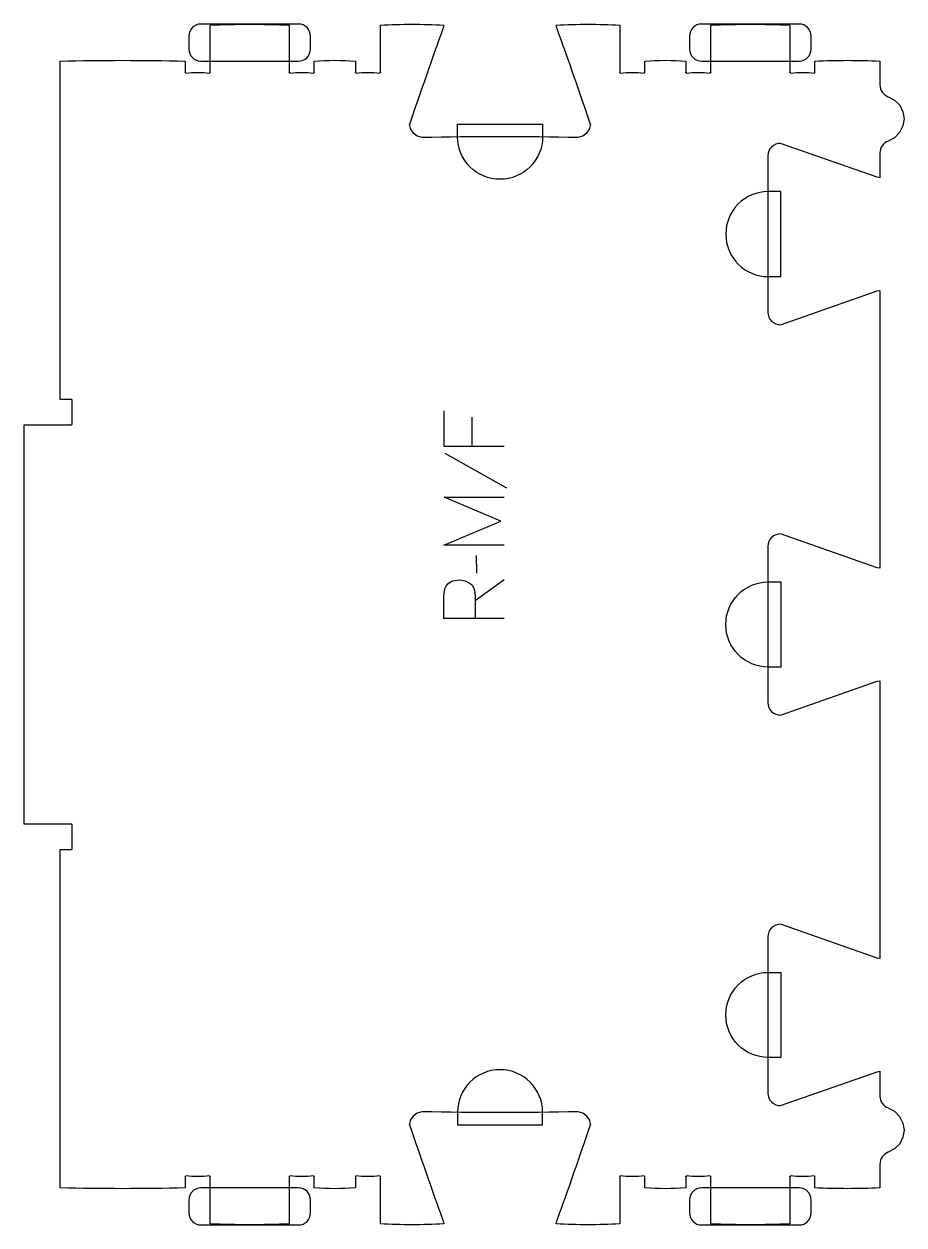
# Model space of a CAD drawing. Header units: millimetres. Extents: x -210 to 230, y -300 to 300.
import ezdxf

# ---------------------------------------------------------------- set-up
doc = ezdxf.new("R2010")
doc.units = ezdxf.units.MM
for name, color, linetype, true_color in [('1_ANYTOOL_1MMDEEP_LABELS_S', 2, 'Continuous', 0xffff00), ('4_ANYTOOL_CUTTHROUGH_OUTSI', 5, 'Continuous', 0x0000ff), ('5_ANYTOOL_HALF_MILL_9MM_IN', 3, 'Continuous', 0x00ff00)]:
    doc.layers.add(name, color=color, linetype=linetype, true_color=true_color)

msp = doc.modelspace()

# ---------------------------------------------------------------- linework, layer by layer
at = {"layer": '1_ANYTOOL_1MMDEEP_LABELS_S'}
for p, q in [((13.98, 103.54), (13.98, 89.06)), ((0.48, 85.46), (31.26, 68.27)), ((16.13, 34.46), (16.21, 25.67)), ((15.57, 12), (30.06, 22.46))]:
    msp.add_line(p, q, dxfattribs=at)
for points in [[(0.01, 106.71), (0.01, 89.06), (30.01, 89.06)], [(30.01, 39.6), (0.01, 39.6), (28.38, 51.6), (0.14, 63.6), (30.01, 63.6)], [(30.01, 3), (0.01, 3), (0.01, 14.36), (0.5, 17.84), (1.12, 19.21), (1.97, 20.34), (3.08, 21.21), (4.42, 21.83), (7.86, 22.33), (10.57, 21.88), (13.04, 20.53), (14.08, 19.57), (14.83, 18.46), (15.3, 17.19), (15.48, 15.77), (15.57, 14.01), (15.57, 12), (15.57, 3.04)]]:
    msp.add_lwpolyline(points, dxfattribs=at)
at = {"layer": '4_ANYTOOL_CUTTHROUGH_OUTSI'}
msp.add_lwpolyline([(217.78, -235.41, 0.317837), (221.94, -241.3), (224.96, -242.93), (227.57, -245.63), (229.24, -248.99), (229.78, -252.38), (229.25, -255.85), (227.62, -259.16), (225.04, -261.8), (221.94, -263.45, 0.326922), (217.78, -269.35), (217.78, -281.25, -0.023077), (185.28, -281.25), (185.28, -275.5), (185.26, -275.66), (185.25, -275.68), (185.24, -275.69), (185.23, -275.69), (185.23, -275.69), (185.22, -275.69), (185.2, -275.68), (185.12, -275.52), (185.03, -275.25, -0.0625), (173.03, -275.25), (172.93, -275.52), (172.85, -275.68), (172.83, -275.69), (172.82, -275.69), (172.82, -275.69), (172.81, -275.69), (172.8, -275.68), (172.79, -275.66), (172.78, -275.5), (172.78, -299.25, -0.018987), (133.28, -299.25), (133.27, -275.5), (133.26, -275.66), (133.25, -275.68), (133.24, -275.69), (133.23, -275.69), (133.23, -275.69), (133.22, -275.69), (133.2, -275.68), (133.12, -275.52), (133.02, -275.25, -0.0625), (121.02, -275.25), (120.98, -275.53), (120.95, -275.61), (120.94, -275.63), (120.93, -275.64), (120.93, -275.64), (120.93, -275.64), (120.92, -275.64), (120.92, -275.64), (120.92, -275.64), (120.91, -275.63), (120.91, -275.63), (120.89, -275.57), (120.85, -275.32), (120.79, -275.78), (120.79, -275.78), (120.79, -275.78), (120.79, -275.78), (120.79, -275.78), (120.79, -275.78), (120.79, -275.78), (120.79, -275.78), (120.79, -275.77), (120.78, -275.73), (120.77, -275.5), (120.77, -281.25, -0.036586), (100.28, -281.25), (100.28, -275.5), (100.26, -275.66), (100.25, -275.68), (100.24, -275.69), (100.23, -275.69), (100.23, -275.69), (100.22, -275.69), (100.2, -275.68), (100.12, -275.52), (100.03, -275.25, -0.0625), (88.03, -275.25), (87.93, -275.52), (87.85, -275.68), (87.83, -275.69), (87.82, -275.69), (87.82, -275.69), (87.81, -275.69), (87.8, -275.68), (87.79, -275.66), (87.78, -275.5), (87.78, -299.25, -0.023701), (56.13, -299.25), (56.37, -297.86, 0.004845), (73.26, -249.58), (73.27, -249.92), (73.27, -249.92), (73.27, -249.92), (73.27, -249.92), (73.27, -249.92), (73.27, -249.92), (73.27, -249.92), (73.28, -249.5), (72.84, -247.45), (71.44, -245.43), (69.33, -243.94), (67.03, -243.25, -0.009615), (-10.97, -243.25), (-13.28, -243.94), (-15.39, -245.43), (-16.79, -247.45), (-17.22, -249.5), (-17.22, -249.92), (-17.22, -249.92), (-17.22, -249.92), (-17.22, -249.92), (-17.22, -249.92), (-17.22, -249.92), (-17.22, -249.92), (-17.21, -249.58, 0.004844), (-0.31, -297.87), (-0.08, -299.25, -0.023701), (-31.72, -299.25), (-31.72, -275.5), (-31.74, -275.66), (-31.75, -275.68), (-31.76, -275.69), (-31.77, -275.69), (-31.77, -275.69), (-31.78, -275.69), (-31.8, -275.68), (-31.88, -275.52), (-31.97, -275.25, -0.0625), (-43.97, -275.25), (-44.07, -275.52), (-44.15, -275.68), (-44.17, -275.69), (-44.18, -275.69), (-44.18, -275.69), (-44.19, -275.69), (-44.2, -275.68), (-44.21, -275.66), (-44.22, -275.5), (-44.22, -281.25, -0.036585), (-64.72, -281.25), (-64.72, -275.5), (-64.74, -275.66), (-64.75, -275.68), (-64.76, -275.69), (-64.77, -275.69), (-64.77, -275.69), (-64.78, -275.69), (-64.8, -275.68), (-64.88, -275.52), (-64.97, -275.25, -0.0625), (-76.97, -275.25), (-77.07, -275.52), (-77.15, -275.68), (-77.17, -275.69), (-77.18, -275.69), (-77.18, -275.69), (-77.19, -275.69), (-77.2, -275.68), (-77.21, -275.66), (-77.22, -275.5), (-77.22, -299.25, -0.018987), (-116.72, -299.25), (-116.72, -275.5), (-116.74, -275.66), (-116.75, -275.68), (-116.76, -275.69), (-116.77, -275.69), (-116.77, -275.69), (-116.78, -275.69), (-116.8, -275.68), (-116.88, -275.52), (-116.97, -275.25, -0.0625), (-128.97, -275.25), (-129.07, -275.52), (-129.15, -275.68), (-129.17, -275.69), (-129.18, -275.69), (-129.18, -275.69), (-129.19, -275.69), (-129.2, -275.68), (-129.21, -275.66), (-129.22, -275.5), (-129.22, -281.25, -0.012002), (-191.71, -281.25), (-191.71, -112.25), (-185.96, -112.25, 0.414214), (-185.71, -112), (-185.71, -100, 0.414214), (-185.96, -99.75), (-209.71, -99.75), (-209.71, 99.75), (-185.96, 99.75, 0.414214), (-185.71, 100), (-185.71, 112, 0.414214), (-185.96, 112.25), (-191.71, 112.25), (-191.71, 281.25, -0.012002), (-129.22, 281.25), (-129.22, 275.5), (-129.21, 275.66), (-129.2, 275.68), (-129.19, 275.69), (-129.18, 275.69), (-129.18, 275.69), (-129.17, 275.69), (-129.15, 275.68), (-129.07, 275.52), (-128.97, 275.25, -0.0625), (-116.97, 275.25), (-116.88, 275.52), (-116.8, 275.68), (-116.78, 275.69), (-116.77, 275.69), (-116.77, 275.69), (-116.76, 275.69), (-116.75, 275.68), (-116.74, 275.66), (-116.72, 275.5), (-116.72, 299.25, -0.018987), (-77.22, 299.25), (-77.22, 275.5), (-77.21, 275.66), (-77.2, 275.68), (-77.19, 275.69), (-77.18, 275.69), (-77.18, 275.69), (-77.17, 275.69), (-77.15, 275.68), (-77.07, 275.52), (-76.97, 275.25, -0.0625), (-64.97, 275.25), (-64.88, 275.52), (-64.8, 275.68), (-64.78, 275.69), (-64.77, 275.69), (-64.77, 275.69), (-64.76, 275.69), (-64.75, 275.68), (-64.74, 275.66), (-64.72, 275.5), (-64.72, 281.25, -0.036585), (-44.22, 281.25), (-44.22, 275.5), (-44.21, 275.66), (-44.2, 275.68), (-44.19, 275.69), (-44.18, 275.69), (-44.18, 275.69), (-44.17, 275.69), (-44.15, 275.68), (-44.07, 275.52), (-43.97, 275.25, -0.0625), (-31.97, 275.25), (-31.88, 275.52), (-31.8, 275.68), (-31.78, 275.69), (-31.77, 275.69), (-31.77, 275.69), (-31.76, 275.69), (-31.75, 275.68), (-31.74, 275.66), (-31.72, 275.5), (-31.72, 299.25, -0.023701), (-0.08, 299.25), (-0.32, 297.86, 0.004845), (-17.21, 249.58), (-17.22, 249.92), (-17.22, 249.92), (-17.22, 249.92), (-17.22, 249.92), (-17.22, 249.92), (-17.22, 249.92), (-17.22, 249.92), (-17.22, 249.5), (-16.79, 247.45), (-15.39, 245.43), (-13.28, 243.94), (-10.97, 243.25, -0.009615), (67.03, 243.25), (69.33, 243.94), (71.44, 245.43), (72.84, 247.45), (73.28, 249.5), (73.27, 249.92), (73.27, 249.92), (73.27, 249.92), (73.27, 249.92), (73.27, 249.92), (73.27, 249.92), (73.27, 249.92), (73.26, 249.58, 0.004844), (56.36, 297.87), (56.13, 299.25, -0.023701), (87.78, 299.25), (87.78, 275.5), (87.79, 275.66), (87.8, 275.68), (87.81, 275.69), (87.82, 275.69), (87.82, 275.69), (87.83, 275.69), (87.85, 275.68), (87.93, 275.52), (88.03, 275.25, -0.0625), (100.03, 275.25), (100.12, 275.52), (100.2, 275.68), (100.22, 275.69), (100.23, 275.69), (100.23, 275.69), (100.24, 275.69), (100.25, 275.68), (100.26, 275.66), (100.28, 275.5), (100.28, 281.25, -0.036586), (120.77, 281.25), (120.77, 275.5), (120.78, 275.73), (120.79, 275.77), (120.79, 275.78), (120.79, 275.78), (120.79, 275.78), (120.79, 275.78), (120.79, 275.78), (120.79, 275.78), (120.79, 275.78), (120.79, 275.78), (120.85, 275.32), (120.89, 275.57), (120.91, 275.63), (120.91, 275.63), (120.92, 275.64), (120.92, 275.64), (120.92, 275.64), (120.93, 275.64), (120.93, 275.64), (120.93, 275.64), (120.94, 275.63), (120.95, 275.61), (120.98, 275.53), (121.02, 275.25, -0.0625), (133.02, 275.25), (133.12, 275.52), (133.2, 275.68), (133.22, 275.69), (133.23, 275.69), (133.23, 275.69), (133.24, 275.69), (133.25, 275.68), (133.26, 275.66), (133.27, 275.5), (133.28, 299.25, -0.018987), (172.78, 299.25), (172.78, 275.5), (172.79, 275.66), (172.8, 275.68), (172.81, 275.69), (172.82, 275.69), (172.82, 275.69), (172.83, 275.69), (172.85, 275.68), (172.93, 275.52), (173.03, 275.25, -0.0625), (185.03, 275.25), (185.12, 275.52), (185.2, 275.68), (185.22, 275.69), (185.23, 275.69), (185.23, 275.69), (185.24, 275.69), (185.25, 275.68), (185.26, 275.66), (185.28, 275.5), (185.28, 281.25, -0.023077), (217.78, 281.25), (217.78, 269.35, 0.326923), (221.94, 263.45), (225.04, 261.8), (227.62, 259.16), (229.25, 255.85), (229.78, 252.38), (229.24, 248.99), (227.57, 245.63), (224.96, 242.93), (221.94, 241.3, 0.317837), (217.78, 235.41), (217.78, 223.01), (216.38, 223.24), (168.11, 240.14, 0.419618), (161.78, 233.9), (161.78, 155.9, 0.419618), (168.11, 149.66), (216.39, 166.56), (217.78, 166.79), (217.78, 28.11), (216.38, 28.34), (168.11, 45.24, 0.419618), (161.78, 39), (161.78, -39, 0.419618), (168.11, -45.24), (216.39, -28.34), (217.78, -28.11), (217.78, -166.79), (216.38, -166.56), (168.11, -149.66, 0.419618), (161.78, -155.9), (161.78, -233.9, 0.419618), (168.11, -240.14), (216.39, -223.24), (217.78, -223.01)], format="xyb", close=True, dxfattribs=at)
at = {"layer": '5_ANYTOOL_HALF_MILL_9MM_IN'}
for points in [[(-121.35, 299.75, 0.414214), (-127.35, 293.75), (-127.35, 287.25, 0.414214), (-121.35, 281.25), (-72.6, 281.25, 0.414214), (-66.6, 287.25), (-66.6, 293.75, 0.414214), (-72.6, 299.75)], [(128.65, 299.75, 0.414214), (122.65, 293.75), (122.65, 287.25, 0.414214), (128.65, 281.25), (177.4, 281.25, 0.414214), (183.4, 287.25), (183.4, 293.75, 0.414214), (177.4, 299.75)], [(49.28, 243.5, -1), (6.78, 243.5), (6.78, 249.75), (49.28, 249.75)], [(162.03, 216.15, 1), (162.03, 173.65), (168.28, 173.65), (168.28, 216.15)], [(162.03, -21.25, -1), (162.03, 21.25), (168.28, 21.25), (168.28, -21.25)], [(162.03, -216.15, -1), (162.03, -173.65), (168.28, -173.65), (168.28, -216.15)], [(49.28, -243.5, 1), (6.78, -243.5), (6.78, -249.75), (49.28, -249.75)], [(-121.35, -281.25, 0.414214), (-127.35, -287.25), (-127.35, -293.75, 0.414214), (-121.35, -299.75), (-72.6, -299.75, 0.414214), (-66.6, -293.75), (-66.6, -287.25, 0.414214), (-72.6, -281.25)], [(128.65, -281.25, 0.414214), (122.65, -287.25), (122.65, -293.75, 0.414214), (128.65, -299.75), (177.4, -299.75, 0.414214), (183.4, -293.75), (183.4, -287.25, 0.414214), (177.4, -281.25)]]:
    msp.add_lwpolyline(points, format="xyb", close=True, dxfattribs=at)

doc.saveas('drawing.dxf')
